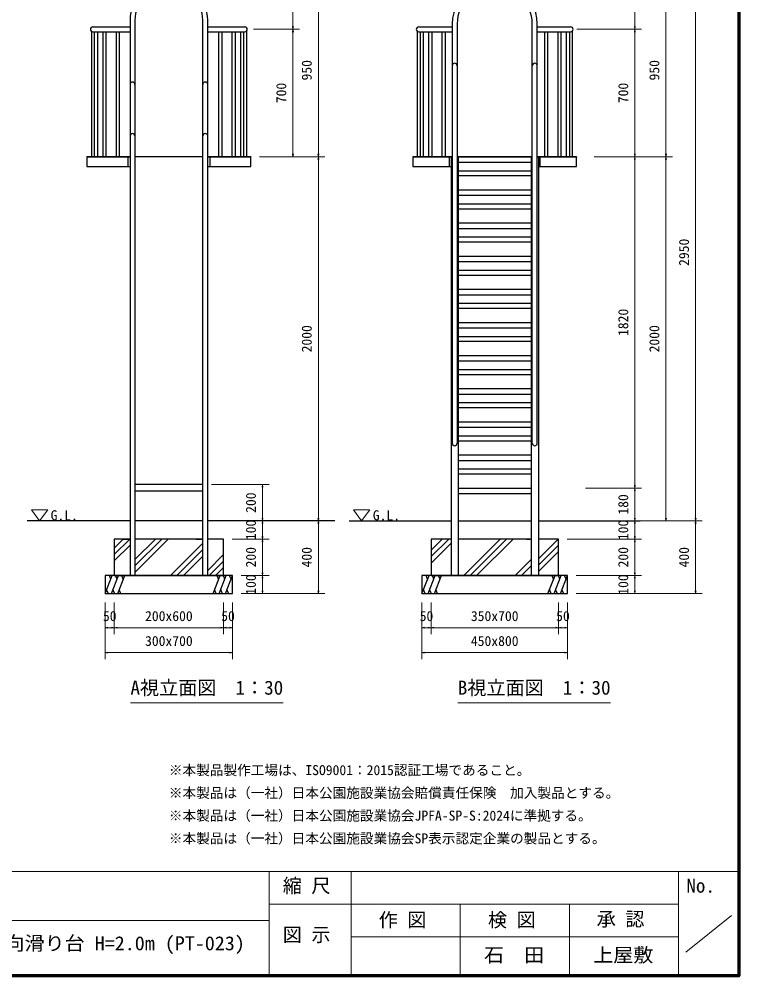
# Model space of a CAD drawing. Units: millimetres at full size, sheet at 1:30, with parts at other scales. Extents: x 450 to 12150, y 450 to 8460.
# Drawn here: x 8195 to 12150, y 450 to 5706 of the extents above; entities that cross this region are included whole.
import ezdxf
from ezdxf.enums import TextEntityAlignment as Align

# ---------------------------------------------------------------- set-up
doc = ezdxf.new("R2010")
doc.units = ezdxf.units.MM
doc.header["$LTSCALE"] = 30
doc.layers.add('D-BGD-TXT', color=7, linetype='Continuous')
doc.layers.add('D-DOC\u3000文章(説明、指示、参照事項等)', color=7, linetype='Continuous')
for name, color, linetype, lineweight in [('D-STR', 1, 'Continuous', 13), ('D-STR-DIM\u3000寸法線、寸法値', 7, 'Continuous', 13), ('D-STR-TXT\u3000文字列', 7, 'Continuous', 13), ('D-STR\u3000構造物外形線', 1, 'Continuous', 25), ('D-TTL', 7, 'Continuous', 70), ('D-TTL-FRAM', 7, 'Continuous', 13), ('D-TTL-TXT', 7, 'Continuous', 13)]:
    doc.layers.add(name, color=color, linetype=linetype, lineweight=lineweight)
doc.styles.add('ＭＳ ゴシック', font='')
doc.styles.get('ＭＳ ゴシック').set_extended_font_data('MS Gothic')

# ---------------------------------------------------------------- blocks, each defined once
blk = doc.blocks.new('open_arrow')
at = {"color": 0, "linetype": 'Continuous', "lineweight": -2}
blk.add_lwpolyline([(7.5, 1.25), (0, 0), (7.5, -1.25)], dxfattribs=at)

msp = doc.modelspace()

# ---------------------------------------------------------------- linework, layer by layer
at = {"layer": 'D-STR'}
for p, q in [((8352.71, 3009.74), (8262.71, 3009.74)), ((8307.71, 2949.74), (8262.71, 3009.74)), ((8307.71, 2949.74), (8352.71, 3009.74)), ((10121.74, 3009.74), (10031.74, 3009.74)), ((10076.74, 2949.74), (10031.74, 3009.74)), ((10076.74, 2949.74), (10121.74, 3009.74))]:
    msp.add_line(p, q, dxfattribs=at)
at = {"layer": 'D-STR-DIM\u3000寸法線、寸法値'}
for p, q in [((9699.37, 5899.74), (9699.37, 5649.74)), ((9839.37, 4949.74), (9839.37, 5899.74)), ((11578.52, 5649.74), (11578.52, 5899.74)), ((11749.37, 4949.74), (11749.37, 5899.74)), ((11912.36, 2949.74), (11912.36, 5899.74)), ((9483.23, 5649.74), (9735.37, 5649.74)), ((9530.93, 5649.74), (9735.37, 5649.74)), ((9699.37, 5649.74), (9699.37, 4949.74)), ((11260.11, 5649.74), (11614.52, 5649.74)), ((11273.71, 5649.74), (11614.52, 5649.74)), ((11578.52, 4949.74), (11578.52, 5649.74)), ((9515.96, 4949.74), (9735.37, 4949.74)), ((9563.66, 4949.74), (9875.37, 4949.74)), ((9563.66, 4949.74), (9875.37, 4949.74)), ((9839.37, 2949.74), (9839.37, 4949.74)), ((11354.14, 4949.74), (11614.52, 4949.74)), ((11354.14, 4949.74), (11614.52, 4949.74)), ((11354.14, 4949.74), (11785.37, 4949.74)), ((11354.14, 4949.74), (11785.37, 4949.74)), ((11578.52, 3129.74), (11578.52, 4949.74)), ((11749.37, 2949.74), (11749.37, 4949.74)), ((9252.36, 3148.95), (9568.53, 3148.95)), ((9532.53, 2949.74), (9532.53, 3148.95)), ((11306.44, 3129.74), (11614.52, 3129.74)), ((11306.44, 3129.74), (11614.52, 3129.74)), ((11578.52, 2949.74), (11578.52, 3129.74)), ((9279.56, 2949.74), (9568.53, 2949.74)), ((9279.56, 2949.74), (9568.53, 2949.74)), ((9532.53, 2849.74), (9532.53, 2949.74)), ((9580.53, 2949.74), (9875.37, 2949.74)), ((9737.37, 2949.74), (9875.37, 2949.74)), ((9839.37, 2549.74), (9839.37, 2949.74)), ((11306.44, 2949.74), (11614.52, 2949.74)), ((11306.44, 2949.74), (11785.37, 2949.74)), ((11316.52, 2949.74), (11948.36, 2949.74)), ((11316.52, 2949.74), (11614.52, 2949.74)), ((11578.52, 2849.74), (11578.52, 2949.74)), ((11877.37, 2949.74), (11948.36, 2949.74)), ((11912.36, 2549.74), (11912.36, 2949.74)), ((9365.96, 2849.74), (9568.53, 2849.74)), ((9365.96, 2849.74), (9568.53, 2849.74)), ((9532.53, 2649.74), (9532.53, 2849.74)), ((11206.44, 2849.74), (11614.52, 2849.74)), ((11206.44, 2849.74), (11614.52, 2849.74)), ((11578.52, 2649.74), (11578.52, 2849.74)), ((9415.96, 2649.74), (9568.53, 2649.74)), ((9415.96, 2649.74), (9568.53, 2649.74)), ((9532.53, 2549.74), (9532.53, 2649.74)), ((11256.44, 2649.74), (11614.52, 2649.74)), ((11256.44, 2649.74), (11614.52, 2649.74)), ((11578.52, 2549.74), (11578.52, 2649.74)), ((9415.96, 2549.74), (9568.53, 2549.74)), ((9506.43, 2549.74), (9875.37, 2549.74)), ((11256.44, 2549.74), (11614.52, 2549.74)), ((11256.44, 2549.74), (11948.36, 2549.74)), ((8667.96, 2501.74), (8667.96, 2326.48)), ((8667.96, 2501.74), (8667.96, 2189.48)), ((8717.96, 2501.74), (8717.96, 2326.48)), ((8717.96, 2501.74), (8717.96, 2326.48)), ((9317.96, 2501.74), (9317.96, 2326.48)), ((9317.96, 2501.74), (9317.96, 2326.48)), ((9367.96, 2501.74), (9367.96, 2326.48)), ((9367.96, 2501.74), (9367.96, 2189.48)), ((10408.44, 2501.74), (10408.44, 2326.48)), ((10408.44, 2501.74), (10408.44, 2189.48)), ((10458.44, 2501.74), (10458.44, 2326.48)), ((10458.44, 2501.74), (10458.44, 2326.48)), ((11158.44, 2501.74), (11158.44, 2326.48)), ((11158.44, 2501.74), (11158.44, 2326.48)), ((11208.44, 2501.74), (11208.44, 2326.48)), ((11208.44, 2501.74), (11208.44, 2189.48)), ((8717.96, 2362.48), (8667.96, 2362.48)), ((9317.96, 2362.48), (8717.96, 2362.48)), ((9367.96, 2362.48), (9317.96, 2362.48)), ((10458.44, 2362.48), (10408.44, 2362.48)), ((11158.44, 2362.48), (10458.44, 2362.48)), ((11208.44, 2362.48), (11158.44, 2362.48)), ((9367.96, 2225.48), (8667.96, 2225.48)), ((11208.44, 2225.48), (10408.44, 2225.48))]:
    msp.add_line(p, q, dxfattribs=at)
at = {"layer": 'D-STR-TXT\u3000文字列'}
for p, q in [((8806.31, 1950.55), (9646.31, 1950.55)), ((10604.97, 1950.55), (11444.97, 1950.55))]:
    msp.add_line(p, q, dxfattribs=at)
at = {"layer": 'D-STR\u3000構造物外形線'}
for p, q in [((8804.36, 5699.84), (8804.36, 2649.74)), ((8831.56, 5699.74), (8831.56, 2649.74)), ((9204.36, 2649.74), (9204.36, 5699.74)), ((9231.56, 2649.74), (9231.56, 5699.84)), ((10574.84, 5679.58), (10574.84, 4949.74)), ((10602.04, 5679.74), (10602.04, 4949.74)), ((11014.84, 3375.86), (11014.84, 5679.74)), ((11042.04, 3375.83), (11042.04, 5679.58)), ((8592.04, 5639.24), (8592.04, 4949.74)), ((8600.69, 5663.34), (8804.36, 5663.34)), ((8600.69, 5636.14), (8804.36, 5636.14)), ((8607.88, 5636.14), (8607.88, 4949.74)), ((8625.18, 5636.14), (8625.18, 4949.74)), ((8654.22, 5636.14), (8654.22, 4949.74)), ((8671.52, 5636.14), (8671.52, 4949.74)), ((8727.53, 5636.14), (8727.53, 4949.74)), ((8744.83, 5636.14), (8744.83, 4949.74)), ((9231.56, 5663.34), (9435.23, 5663.34)), ((9231.56, 5636.14), (9435.23, 5636.14)), ((9291.09, 5636.14), (9291.09, 4949.74)), ((9308.39, 5636.14), (9308.39, 4949.74)), ((9364.4, 5636.14), (9364.4, 4949.74)), ((9381.7, 5636.14), (9381.7, 4949.74)), ((9410.74, 5636.14), (9410.74, 4949.74)), ((9428.04, 5636.14), (9428.04, 4949.74)), ((9443.88, 5639.24), (9443.88, 4949.74)), ((10382.51, 5639.24), (10382.51, 4949.74)), ((10391.16, 5663.34), (10576.43, 5663.34)), ((10391.16, 5636.14), (10574.84, 5636.14)), ((10398.36, 5636.14), (10398.36, 4949.74)), ((10415.66, 5636.14), (10415.66, 4949.74)), ((10444.7, 5636.14), (10444.7, 4949.74)), ((10462, 5636.14), (10462, 4949.74)), ((10518.01, 5636.14), (10518.01, 4949.74)), ((10535.31, 5636.14), (10535.31, 4949.74)), ((11040.44, 5663.34), (11225.71, 5663.34)), ((11042.04, 5636.14), (11225.71, 5636.14)), ((11081.57, 5636.14), (11081.57, 4949.74)), ((11098.87, 5636.14), (11098.87, 4949.74)), ((11154.88, 5636.14), (11154.88, 4949.74)), ((11172.18, 5636.14), (11172.18, 4949.74)), ((11201.21, 5636.14), (11201.21, 4949.74)), ((11218.51, 5636.14), (11218.51, 4949.74)), ((11234.36, 5639.24), (11234.36, 4949.74)), ((10574.84, 5449.58), (10574.84, 3375.86)), ((10602.04, 5449.58), (10602.04, 3375.86)), ((8804.36, 4949.74), (8567.96, 4949.74)), ((8567.96, 4949.74), (8567.96, 4946.54)), ((8804.36, 4946.54), (8567.96, 4946.54)), ((8567.96, 4946.54), (8567.96, 4896.54)), ((8792.96, 4946.54), (8792.96, 4896.54)), ((9204.36, 4949.74), (8831.56, 4949.74)), ((9467.96, 4949.74), (9231.56, 4949.74)), ((9467.96, 4946.54), (9231.56, 4946.54)), ((9242.96, 4946.54), (9242.96, 4896.54)), ((9467.96, 4949.74), (9467.96, 4946.54)), ((9467.96, 4896.54), (9467.96, 4946.54)), ((10574.84, 4949.74), (10358.44, 4949.74)), ((10358.44, 4949.74), (10358.44, 4946.54)), ((10574.84, 4946.54), (10358.44, 4946.54)), ((10358.44, 4946.54), (10358.44, 4896.54)), ((10568.44, 4949.74), (10568.44, 2649.74)), ((11014.84, 4949.74), (10602.04, 4949.74)), ((11014.84, 4949.74), (10602.04, 4949.74)), ((11014.84, 4946.54), (10602.04, 4946.54)), ((11014.84, 4946.54), (10602.04, 4946.54)), ((10608.44, 4949.74), (10608.44, 2649.74)), ((11008.44, 4949.74), (11008.44, 2649.74)), ((11258.44, 4949.74), (11042.04, 4949.74)), ((11258.44, 4949.74), (11042.04, 4949.74)), ((11258.44, 4946.54), (11042.04, 4946.54)), ((11048.44, 4949.74), (11048.44, 2649.74)), ((11258.44, 4949.74), (11258.44, 4946.54)), ((11258.44, 4896.54), (11258.44, 4946.54)), ((8567.96, 4896.54), (8804.36, 4896.54)), ((9231.56, 4896.54), (9467.96, 4896.54)), ((10358.44, 4896.54), (10568.44, 4896.54)), ((10608.44, 4919.74), (11008.44, 4919.74)), ((11048.44, 4896.54), (11258.44, 4896.54)), ((10608.44, 4873.05), (11008.44, 4873.05)), ((10608.44, 4845.85), (11008.44, 4845.85)), ((10608.44, 4767.74), (11008.44, 4767.74)), ((10608.44, 4737.74), (11008.44, 4737.74)), ((10608.44, 4691.05), (11008.44, 4691.05)), ((10608.44, 4663.85), (11008.44, 4663.85)), ((10608.44, 4585.74), (11008.44, 4585.74)), ((10608.44, 4555.74), (11008.44, 4555.74)), ((10608.44, 4509.05), (11008.44, 4509.05)), ((10608.44, 4481.85), (11008.44, 4481.85)), ((10608.44, 4403.74), (11008.44, 4403.74)), ((10608.44, 4373.74), (11008.44, 4373.74)), ((10608.44, 4327.05), (11008.44, 4327.05)), ((10608.44, 4299.85), (11008.44, 4299.85)), ((10608.44, 4221.74), (11008.44, 4221.74)), ((10608.44, 4191.74), (11008.44, 4191.74)), ((10608.44, 4145.05), (11008.44, 4145.05)), ((10608.44, 4117.85), (11008.44, 4117.85)), ((10608.44, 4039.74), (11008.44, 4039.74)), ((10608.44, 4009.74), (11008.44, 4009.74)), ((10608.44, 3963.05), (11008.44, 3963.05)), ((10608.44, 3935.85), (11008.44, 3935.85)), ((10608.44, 3857.74), (11008.44, 3857.74)), ((10608.44, 3827.74), (11008.44, 3827.74)), ((10608.44, 3781.05), (11008.44, 3781.05)), ((10608.44, 3753.85), (11008.44, 3753.85)), ((10608.44, 3675.74), (11008.44, 3675.74)), ((10608.44, 3645.74), (11008.44, 3645.74)), ((10608.44, 3599.05), (11008.44, 3599.05)), ((10608.44, 3571.85), (11008.44, 3571.85)), ((10608.44, 3493.74), (11008.44, 3493.74)), ((10608.44, 3463.74), (11008.44, 3463.74)), ((10608.44, 3417.05), (11008.44, 3417.05)), ((10608.44, 3389.85), (11008.44, 3389.85)), ((10574.84, 3362.26), (10574.84, 3362.13)), ((10602.04, 3362.26), (10602.04, 3362.13)), ((10608.44, 3311.74), (11008.44, 3311.74)), ((11014.84, 3362.16), (11014.84, 3362.26)), ((11042.04, 3362.16), (11042.04, 3362.26)), ((10608.44, 3281.74), (11008.44, 3281.74)), ((10608.44, 3235.05), (11008.44, 3235.05)), ((10608.44, 3207.85), (11008.44, 3207.85)), ((8831.56, 3150.2), (9204.36, 3150.2)), ((8831.56, 3113.75), (9204.36, 3113.75)), ((10608.44, 3129.74), (11008.44, 3129.74)), ((10608.44, 3099.74), (11008.44, 3099.74)), ((8804.36, 2949.74), (8239.37, 2949.74)), ((9200.96, 2949.74), (8831.56, 2949.74)), ((9929.52, 2949.74), (9234.96, 2949.74)), ((10008.44, 2949.74), (10568.44, 2949.74)), ((10608.44, 2949.74), (11008.44, 2949.74)), ((11048.44, 2949.74), (11608.44, 2949.74)), ((8717.96, 2800.35), (8767.35, 2849.74)), ((8717.96, 2764.99), (8802.7, 2849.74)), ((8767.96, 2849.74), (8800.96, 2849.74)), ((9204.36, 2849.74), (8831.56, 2849.74)), ((8831.56, 2737.17), (8944.12, 2849.74)), ((8831.56, 2701.82), (8979.48, 2849.74)), ((8831.56, 2666.46), (9014.83, 2849.74)), ((9167.96, 2849.74), (9204.36, 2849.74)), ((10458.44, 2788.16), (10520.01, 2849.74)), ((10458.44, 2752.8), (10555.37, 2849.74)), ((11003.44, 2849.74), (10608.44, 2849.74)), ((10633.44, 2849.74), (10613.44, 2849.74)), ((10638.21, 2649.74), (10838.21, 2849.74)), ((10673.57, 2649.74), (10873.57, 2849.74)), ((10708.92, 2649.74), (10908.92, 2849.74)), ((10983.44, 2849.74), (11008.44, 2849.74)), ((11048.44, 2741.76), (11156.41, 2849.74)), ((8717.96, 2729.64), (8804.36, 2816.04)), ((9026.97, 2649.74), (9204.36, 2827.13)), ((9062.32, 2649.74), (9204.36, 2791.77)), ((10458.44, 2717.45), (10568.44, 2827.45)), ((11048.44, 2706.41), (11158.44, 2816.41)), ((9097.68, 2649.74), (9204.36, 2756.42)), ((9231.56, 2677.55), (9317.96, 2763.95)), ((10921.05, 2649.74), (11008.44, 2737.12)), ((11048.44, 2671.05), (11158.44, 2781.05)), ((9239.1, 2649.74), (9317.96, 2728.6)), ((9274.45, 2649.74), (9317.96, 2693.24)), ((10956.41, 2649.74), (11008.44, 2701.76)), ((8667.96, 2549.74), (8706.86, 2649.74)), ((8698.84, 2629.13), (8690.83, 2649.74)), ((8702.27, 2549.74), (8741.17, 2649.74)), ((8733.15, 2629.13), (8725.14, 2649.74)), ((8736.57, 2549.74), (8775.47, 2649.74)), ((8767.46, 2629.13), (8759.44, 2649.74)), ((9260.45, 2549.74), (9299.35, 2649.74)), ((9291.33, 2629.13), (9283.32, 2649.74)), ((9294.75, 2549.74), (9333.65, 2649.74)), ((9325.64, 2629.13), (9317.62, 2649.74)), ((9329.06, 2549.74), (9367.96, 2649.74)), ((9359.94, 2629.13), (9351.93, 2649.74)), ((10408.44, 2549.74), (10447.34, 2649.74)), ((10439.32, 2629.13), (10431.31, 2649.74)), ((10442.74, 2549.74), (10481.64, 2649.74)), ((10473.63, 2629.13), (10465.62, 2649.74)), ((10477.05, 2549.74), (10515.95, 2649.74)), ((10507.94, 2629.13), (10499.92, 2649.74)), ((11100.92, 2549.74), (11139.82, 2649.74)), ((11131.81, 2629.13), (11123.79, 2649.74)), ((11135.23, 2549.74), (11174.13, 2649.74)), ((11166.12, 2629.13), (11158.1, 2649.74)), ((11169.54, 2549.74), (11208.44, 2649.74)), ((11200.42, 2629.13), (11192.41, 2649.74)), ((8675.97, 2570.34), (8683.99, 2549.74)), ((8710.28, 2570.34), (8718.29, 2549.74)), ((8744.59, 2570.34), (8752.6, 2549.74)), ((9268.46, 2570.34), (9276.47, 2549.74)), ((9302.77, 2570.34), (9310.78, 2549.74)), ((9337.07, 2570.34), (9345.09, 2549.74)), ((10416.45, 2570.34), (10424.47, 2549.74)), ((10450.76, 2570.34), (10458.77, 2549.74)), ((10485.07, 2570.34), (10493.08, 2549.74)), ((11108.94, 2570.34), (11116.95, 2549.74)), ((11143.24, 2570.34), (11151.26, 2549.74)), ((11177.55, 2570.34), (11185.57, 2549.74))]:
    msp.add_line(p, q, dxfattribs=at)
for points in [[(10574.84, 4946.54), (10558.44, 4946.54), (10558.44, 4896.54), (10568.44, 4896.54)], [(11048.44, 4896.54), (11058.44, 4896.54), (11058.44, 4946.54), (11042.04, 4946.54)], [(8804.36, 2849.74), (8717.96, 2849.74), (8717.96, 2649.74)], [(8717.96, 2649.74), (9317.96, 2649.74), (9317.96, 2849.74), (9231.56, 2849.74)], [(10568.44, 2849.74), (10458.44, 2849.74), (10458.44, 2649.74)], [(10458.44, 2649.74), (11158.44, 2649.74), (11158.44, 2849.74), (11048.44, 2849.74)]]:
    msp.add_lwpolyline(points, dxfattribs=at)
for points in [[(8667.96, 2549.74), (9367.96, 2549.74), (9367.96, 2649.74), (8667.96, 2649.74)], [(10408.44, 2549.74), (11208.44, 2549.74), (11208.44, 2649.74), (10408.44, 2649.74)]]:
    msp.add_lwpolyline(points, close=True, dxfattribs=at)
for centre, radius, start, end in [((9017.96, 5699.74), 213.6, 0, 180), ((10808.44, 5679.74), 233.6, 359.96264, 180.03736), ((9017.96, 5699.74), 186.4, 0, 180), ((10808.44, 5679.74), 206.4, 0, 180), ((8600.69, 5649.74), 13.6, 90, 270), ((9435.23, 5649.74), 13.6, 270, 90), ((10391.16, 5649.74), 13.6, 90, 270), ((11225.71, 5649.74), 13.6, 270, 90), ((10588.44, 5449.58), 13.6, 0, 180), ((11028.44, 5449.58), 13.6, 0, 180), ((8817.96, 5346.54), 13.6, 0, 180), ((9217.96, 5346.54), 13.6, 0, 180), ((8817.96, 5063.65), 13.6, 0, 180), ((9217.96, 5063.65), 13.6, 0, 180), ((10588.44, 3375.86), 13.6, 180, 360), ((11028.44, 3375.86), 13.6, 180, 0)]:
    msp.add_arc(centre, radius, start, end, dxfattribs=at)
at = {"layer": 'D-TTL'}
msp.add_lwpolyline([(450, 450), (450, 8460), (12150, 8460), (12150, 450)], close=True, dxfattribs=at)
at = {"layer": 'D-TTL-FRAM'}
for p, q in [((450, 1023.66), (12150, 1023.66)), ((9568.84, 1023.66), (9568.84, 450)), ((10018.84, 1023.66), (10018.84, 450)), ((11818.84, 1023.66), (11818.84, 450)), ((10018.84, 843.66), (9568.84, 843.66)), ((10018.84, 843.66), (11818.84, 843.66)), ((10618.84, 450), (10618.84, 843.66)), ((11218.84, 843.66), (11218.84, 450)), ((9568.84, 753.66), (7018.84, 753.66)), ((11857.99, 580.41), (12109.99, 782.01)), ((11818.84, 663.66), (10018.84, 663.66))]:
    msp.add_line(p, q, dxfattribs=at)

# ---------------------------------------------------------------- block references
at = {"layer": 'D-STR-DIM\u3000寸法線、寸法値', "xscale": 2, "yscale": 2}
for p, rotation in [((9699.37, 5649.74), 90), ((9699.37, 5649.74), 270), ((11578.52, 5649.74), 90), ((11578.52, 5649.74), 270), ((9699.37, 4949.74), 90), ((9839.37, 4949.74), 90), ((9839.37, 4949.74), 270), ((11578.52, 4949.74), 90), ((11578.52, 4949.74), 270), ((11749.37, 4949.74), 90), ((11749.37, 4949.74), 270), ((9532.53, 3148.95), 270), ((11578.52, 3129.74), 90), ((11578.52, 3129.74), 270), ((9532.53, 2949.74), 90), ((9532.53, 2949.74), 270), ((9839.37, 2949.74), 90), ((9839.37, 2949.74), 270), ((11578.52, 2949.74), 90), ((11578.52, 2949.74), 270), ((11749.37, 2949.74), 90), ((11912.36, 2949.74), 90), ((11912.36, 2949.74), 270), ((9532.53, 2849.74), 90), ((9532.53, 2849.74), 270), ((11578.52, 2849.74), 90), ((11578.52, 2849.74), 270), ((9532.53, 2649.74), 90), ((9532.53, 2649.74), 270), ((11578.52, 2649.74), 90), ((11578.52, 2649.74), 270), ((9532.53, 2549.74), 90), ((9839.37, 2549.74), 90), ((11578.52, 2549.74), 90), ((11912.36, 2549.74), 90), ((8717.96, 2362.48), 180), ((9317.96, 2362.48), 180), ((9367.96, 2362.48), 180), ((10458.44, 2362.48), 180), ((11158.44, 2362.48), 180), ((11208.44, 2362.48), 180), ((9367.96, 2225.48), 180), ((11208.44, 2225.48), 180)]:
    msp.add_blockref('open_arrow', p, dxfattribs=dict(at, rotation=rotation))
for p in [(8667.96, 2362.48), (8717.96, 2362.48), (9317.96, 2362.48), (10408.44, 2362.48), (10458.44, 2362.48), (11158.44, 2362.48), (8667.96, 2225.48), (10408.44, 2225.48)]:
    msp.add_blockref('open_arrow', p, dxfattribs=at)

# ---------------------------------------------------------------- texts
at = {"layer": 'D-BGD-TXT', "style": 'ＭＳ ゴシック', "width": 1.05}
for s, p in [('一方向滑り台 H=2.0m (PT-023)', (7894.03, 567.45)), ('石\u3000田', (10749.44, 503.18)), ('上屋敷', (11349.44, 503.18))]:
    msp.add_text(s, height=76.98, dxfattribs=at).set_placement(p, align=Align.BOTTOM_LEFT)
at = {"layer": 'D-DOC\u3000文章(説明、指示、参照事項等)', "style": 'ＭＳ ゴシック'}
for s, p in [('※本製品製作工場は、ISO9001：2015認証工場であること。', (9017.81, 1536.26)), ('※本製品は（一社）日本公園施設業協会賠償責任保険\u3000加入製品とする。\u3000', (9017.81, 1411.26)), ('※本製品は（一社）日本公園施設業協会JPFA-SP-S:2024に準拠する。', (9017.81, 1286.26)), ('※本製品は（一社）日本公園施設業協会SP表示認定企業の製品とする。', (9017.81, 1161.26))]:
    msp.add_text(s, height=54.99, dxfattribs=at).set_placement(p, align=Align.BOTTOM_LEFT)
at = {"layer": 'D-STR-DIM\u3000寸法線、寸法値', "style": 'ＭＳ ゴシック'}
for s, p in [('950', (9775.24, 5424.74)), ('950', (11685.24, 5424.74)), ('700', (9635.24, 5299.74)), ('700', (11514.39, 5299.74)), ('2950', (11848.23, 4424.74)), ('1820', (11514.39, 4039.74)), ('2000', (9775.24, 3949.74)), ('2000', (11685.24, 3949.74)), ('200', (9468.4, 3049.35)), ('180', (11514.39, 3039.74)), ('100', (9468.4, 2899.74)), ('100', (11514.39, 2899.74)), ('200', (9468.4, 2749.74)), ('400', (9775.24, 2749.74)), ('200', (11514.39, 2749.74)), ('400', (11848.23, 2749.74)), ('100', (9468.4, 2599.74)), ('100', (11514.39, 2599.74))]:
    msp.add_text(s, height=54.99, rotation=90, dxfattribs=at).set_placement(p, align=Align.MIDDLE_CENTER)
for s, p in [('50', (8692.96, 2426.62)), ('200x600', (9017.96, 2426.62)), ('50', (9342.96, 2426.62)), ('50', (10433.44, 2426.62)), ('350x700', (10808.44, 2426.62)), ('50', (11183.44, 2426.62)), ('300x700', (9017.96, 2289.62)), ('450x800', (10808.44, 2289.62))]:
    msp.add_text(s, height=54.99, dxfattribs=at).set_placement(p, align=Align.MIDDLE_CENTER)
at = {"layer": 'D-STR-TXT\u3000文字列', "style": 'ＭＳ ゴシック'}
for s, height, p in [('G.L.', 54.99, (8517.93, 2936.25)), ('G.L.', 54.99, (10288.32, 2936.25)), ('A視立面図\u30001：30', 76.98, (9646.31, 1971.55)), ('B視立面図\u30001：30', 76.98, (11444.97, 1971.55))]:
    msp.add_text(s, height=height, dxfattribs=at).set_placement(p, align=Align.BOTTOM_RIGHT)
at = {"layer": 'D-TTL-TXT', "style": 'ＭＳ ゴシック'}
for s, p in [('縮 尺', (9643.7, 883.97)), ('No.', (11861.45, 883.97)), ('作 図', (10170.93, 695.67)), ('検 図', (10771.35, 695.67)), ('承 認', (11368.7, 700.17)), ('図 示', (9643.7, 614.62))]:
    msp.add_text(s, height=76.98, dxfattribs=at).set_placement(p, align=Align.BOTTOM_LEFT)

doc.saveas('drawing.dxf')
